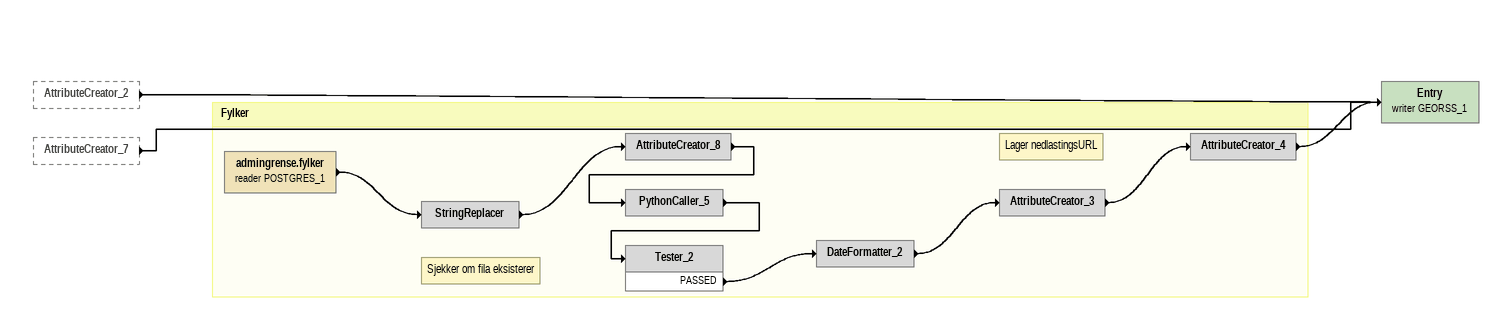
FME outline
AttributeCreator_2 [outside]
    -> Entry (writer GEORSS_1)
AttributeCreator_7 [outside]
    -> Entry (writer GEORSS_1)
Entry (writer GEORSS_1)

Bookmark: Fylker
admingrense.fylker (reader POSTGRES_1)
    -> StringReplacer
StringReplacer
    -> AttributeCreator_8
AttributeCreator_8
    -> PythonCaller_5
Note: Sjekker om fila eksisterer
PythonCaller_5
    -> Tester_2
Tester_2
    PASSED -> DateFormatter_2
DateFormatter_2
    -> AttributeCreator_3
Note: Lager nedlastingsURL
AttributeCreator_3
    -> AttributeCreator_4
AttributeCreator_4
    -> Entry (writer GEORSS_1)
